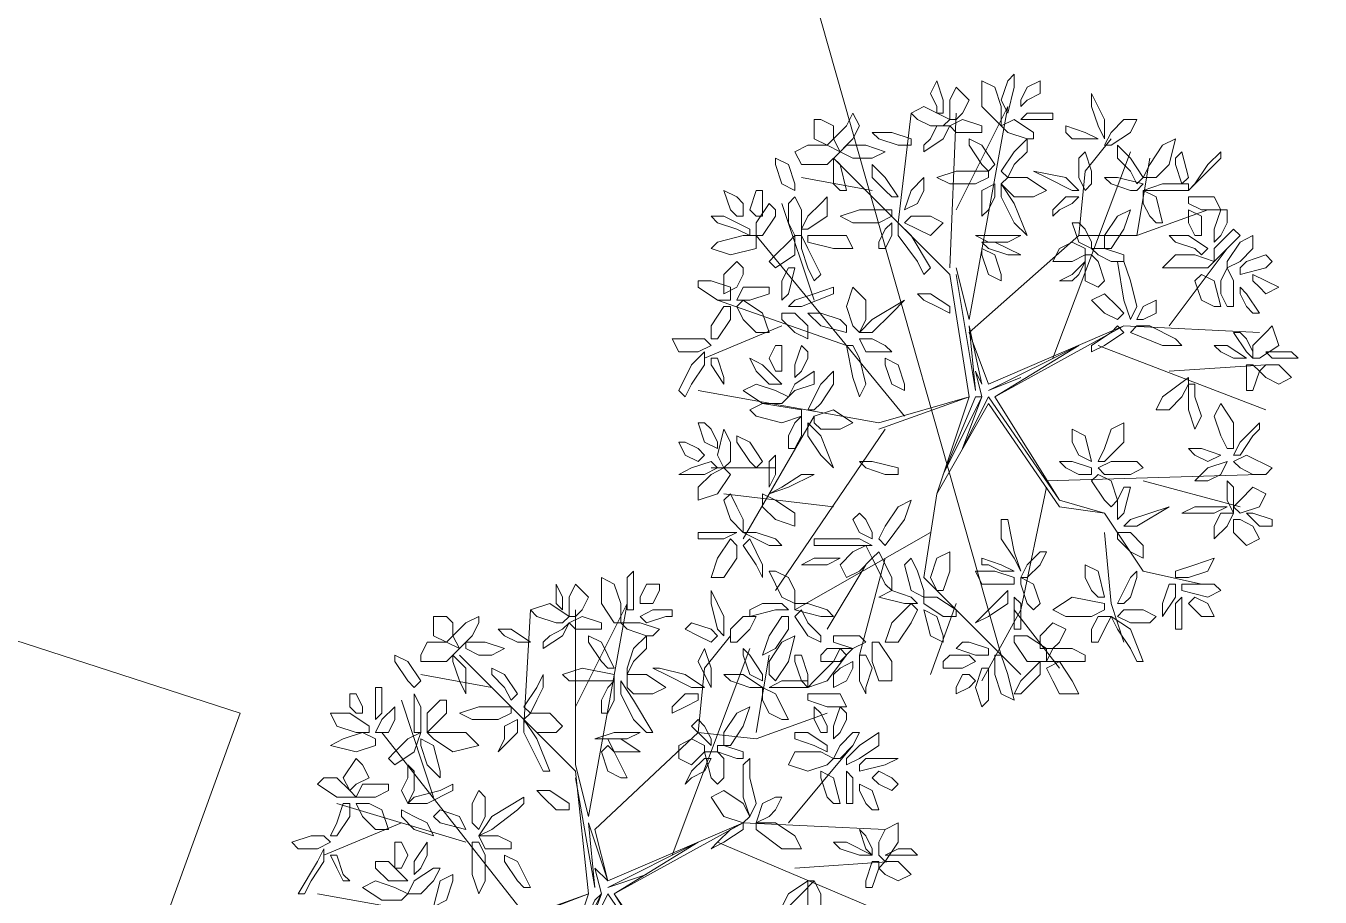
# Model space of a CAD drawing. Header units: millimetres. Extents: x 2529 to 2673, y 1639 to 1859.
# Drawn here: x 2609.16 to 2614.83, y 1716.65 to 1720.47 of the extents above; entities that cross this region are included whole.
import ezdxf

# ---------------------------------------------------------------- set-up
doc = ezdxf.new("R2010")
doc.units = ezdxf.units.MM
doc.layers.add('PDF_0', color=7, linetype='Continuous')
doc.layers.add('PDF_CVL_CUADCON_TIT', color=7, linetype='Continuous')

msp = doc.modelspace()

# ---------------------------------------------------------------- linework, layer by layer
at = {"layer": 'PDF_0', "lineweight": 9}
for points in [[(2613.4304, 1720.1412), (2613.4587, 1720.0847), (2613.4869, 1720.1977), (2613.4869, 1720.2542), (2613.4587, 1720.2259)], [(2613.148, 1720.0847), (2613.1763, 1720.0847), (2613.1763, 1720.1412), (2613.148, 1720.2259), (2613.1198, 1720.1694), (2613.148, 1720.113)], [(2613.2328, 1720.0565), (2613.2045, 1720.0565), (2613.2045, 1720.1412), (2613.2328, 1720.1977), (2613.2892, 1720.1412), (2613.261, 1720.0847)], [(2613.4304, 1720.0282), (2613.4022, 1720.0565), (2613.3457, 1720.113), (2613.3457, 1720.2259), (2613.4022, 1720.1977), (2613.4304, 1720.113)], [(2613.5151, 1720.113), (2613.5151, 1720.1412), (2613.5434, 1720.1977), (2613.5999, 1720.2259), (2613.5999, 1720.1694), (2613.5434, 1720.1412)], [(2613.8258, 1720.113), (2613.8258, 1720.1694), (2613.8823, 1720.0565), (2613.8823, 1719.9718), (2613.854, 1720.0282)], [(2612.7809, 1720.0847), (2612.8092, 1720.0282), (2612.7809, 1719.9718), (2612.7244, 1719.9153), (2612.6962, 1719.9718), (2612.7527, 1720.0282)], [(2613.1198, 1720.0282), (2613.0633, 1720.0565), (2613.0351, 1720.0847), (2613.0916, 1720.113), (2613.2045, 1720.0565), (2613.1763, 1720.0282)], [(2613.5999, 1720.0565), (2613.5434, 1720.0565), (2613.5151, 1720.0565), (2613.5434, 1720.0847), (2613.6563, 1720.0847), (2613.6563, 1720.0565)], [(2612.6962, 1720.0282), (2612.6962, 1719.9718), (2612.668, 1719.9435), (2612.6115, 1719.9718), (2612.6115, 1720.0565), (2612.6397, 1720.0565)], [(2613.1198, 1719.9718), (2613.148, 1720.0282), (2613.2045, 1720.0282), (2613.1763, 1719.9718), (2613.0916, 1719.9153), (2613.0916, 1719.9435)], [(2613.2892, 1720), (2613.2328, 1720), (2613.2045, 1720.0282), (2613.261, 1720.0565), (2613.3457, 1720.0282), (2613.3457, 1720)], [(2613.5434, 1719.9718), (2613.4587, 1720), (2613.4304, 1720.0282), (2613.4869, 1720.0565), (2613.5716, 1720), (2613.5716, 1719.9718)], [(2613.7411, 1719.9718), (2613.8258, 1719.9718), (2613.854, 1719.9718), (2613.7975, 1720), (2613.7128, 1720.0282), (2613.7128, 1720)], [(2613.8823, 1719.9435), (2613.9105, 1719.9435), (2613.9952, 1720), (2614.0235, 1720.0565), (2613.967, 1720.0565), (2613.9105, 1720)], [(2612.9786, 1719.9435), (2612.8939, 1719.9718), (2612.8656, 1720), (2612.9504, 1720), (2613.0351, 1719.9718), (2613.0351, 1719.9435)], [(2613.3457, 1719.8588), (2613.2892, 1719.9435), (2613.2892, 1719.9718), (2613.3457, 1719.9435), (2613.4022, 1719.8588), (2613.3739, 1719.8306)], [(2613.4869, 1719.8588), (2613.5434, 1719.9153), (2613.5434, 1719.9718), (2613.4869, 1719.9153), (2613.4304, 1719.8306), (2613.4587, 1719.8023)], [(2614.0517, 1719.8023), (2614.1082, 1719.8023), (2614.1647, 1719.8588), (2614.1929, 1719.9718), (2614.1364, 1719.9435), (2614.0799, 1719.8588)], [(2612.5832, 1719.9435), (2612.668, 1719.9435), (2612.7244, 1719.9153), (2612.668, 1719.8588), (2612.555, 1719.8588), (2612.5268, 1719.9153)], [(2612.7244, 1719.9153), (2612.7527, 1719.9435), (2612.8374, 1719.9435), (2612.9221, 1719.9153), (2612.8656, 1719.887), (2612.7809, 1719.887)], [(2613.7975, 1719.7458), (2613.8258, 1719.7741), (2613.8258, 1719.8306), (2613.7975, 1719.9153), (2613.7693, 1719.887), (2613.7693, 1719.8023)], [(2613.9952, 1719.8306), (2613.9387, 1719.887), (2613.9387, 1719.9435), (2613.9952, 1719.887), (2614.0517, 1719.8023), (2614.0235, 1719.7741)], [(2614.1929, 1719.8588), (2614.2211, 1719.7741), (2614.2494, 1719.8023), (2614.2211, 1719.9153), (2614.1929, 1719.887)], [(2614.3341, 1719.8588), (2614.2776, 1719.7741), (2614.2494, 1719.7458), (2614.3059, 1719.8023), (2614.3906, 1719.887), (2614.3906, 1719.9153)], [(2612.4703, 1719.7741), (2612.442, 1719.8588), (2612.442, 1719.887), (2612.4985, 1719.8588), (2612.5268, 1719.7741), (2612.5268, 1719.7458)], [(2612.6962, 1719.7741), (2612.6962, 1719.8588), (2612.6962, 1719.887), (2612.7244, 1719.8588), (2612.7527, 1719.7458), (2612.7244, 1719.7458)], [(2612.9221, 1719.7458), (2612.8656, 1719.8023), (2612.8656, 1719.8588), (2612.9221, 1719.8023), (2612.9786, 1719.7176), (2612.9504, 1719.7176)], [(2613.0633, 1719.6894), (2613.0068, 1719.6611), (2613.0351, 1719.7458), (2613.0916, 1719.8023), (2613.0916, 1719.7458)], [(2613.3175, 1719.7741), (2613.2045, 1719.7741), (2613.148, 1719.8023), (2613.2328, 1719.8306), (2613.3739, 1719.8306), (2613.3739, 1719.8023)], [(2613.4304, 1719.7741), (2613.4587, 1719.8023), (2613.5434, 1719.8023), (2613.6281, 1719.7458), (2613.5716, 1719.7176), (2613.4869, 1719.7176)], [(2613.6281, 1719.8023), (2613.5716, 1719.8306), (2613.7128, 1719.8023), (2613.7693, 1719.7458), (2613.7411, 1719.7458)], [(2613.9952, 1719.7458), (2613.9105, 1719.7741), (2613.8823, 1719.8023), (2613.9387, 1719.8023), (2614.0517, 1719.7741), (2614.0235, 1719.7458)], [(2612.3008, 1719.6329), (2612.2726, 1719.6329), (2612.2444, 1719.6611), (2612.2161, 1719.7458), (2612.2726, 1719.7176), (2612.3008, 1719.6894)], [(2612.3856, 1719.7176), (2612.3856, 1719.6329), (2612.3573, 1719.6329), (2612.3291, 1719.6611), (2612.3573, 1719.7458), (2612.3856, 1719.7458)], [(2613.3457, 1719.6329), (2613.3739, 1719.6611), (2613.4022, 1719.7176), (2613.4022, 1719.7741), (2613.3457, 1719.7458), (2613.3457, 1719.6894)], [(2613.4869, 1719.6047), (2613.5434, 1719.5482), (2613.4869, 1719.6894), (2613.4304, 1719.7741), (2613.4304, 1719.7176)], [(2614.1929, 1719.7458), (2614.1082, 1719.7458), (2614.0517, 1719.7458), (2614.1364, 1719.7741), (2614.2494, 1719.7741), (2614.2494, 1719.7458)], [(2614.0799, 1719.6329), (2614.0517, 1719.6894), (2614.0517, 1719.7458), (2614.1082, 1719.7176), (2614.1364, 1719.6047), (2614.1082, 1719.6047)], [(2612.442, 1719.6329), (2612.3856, 1719.5482), (2612.3573, 1719.5482), (2612.3573, 1719.6047), (2612.4138, 1719.6894), (2612.442, 1719.6611)], [(2612.4985, 1719.6047), (2612.4985, 1719.6894), (2612.5268, 1719.7176), (2612.555, 1719.6611), (2612.555, 1719.5482), (2612.5268, 1719.5482)], [(2612.5832, 1719.6329), (2612.6397, 1719.6894), (2612.668, 1719.7176), (2612.668, 1719.6329), (2612.5832, 1719.5764), (2612.555, 1719.5764)], [(2613.6846, 1719.6611), (2613.7411, 1719.6894), (2613.7693, 1719.7176), (2613.7128, 1719.7176), (2613.6563, 1719.6611), (2613.6563, 1719.6329)], [(2614.2494, 1719.7176), (2614.2494, 1719.6894), (2614.3059, 1719.6611), (2614.3906, 1719.6611), (2614.3623, 1719.7176), (2614.3059, 1719.7176)], [(2612.2726, 1719.5764), (2612.1879, 1719.6047), (2612.1596, 1719.6329), (2612.2161, 1719.6329), (2612.3291, 1719.5764), (2612.3291, 1719.5482)], [(2612.8939, 1719.6047), (2612.7809, 1719.6047), (2612.7244, 1719.6329), (2612.8092, 1719.6611), (2612.9504, 1719.6611), (2612.9504, 1719.6329)], [(2613.0068, 1719.6047), (2613.0351, 1719.6329), (2613.1198, 1719.6329), (2613.1763, 1719.6047), (2613.1198, 1719.5482), (2613.0633, 1719.5764)], [(2613.8823, 1719.4917), (2613.9105, 1719.4917), (2613.967, 1719.5764), (2613.9952, 1719.6611), (2613.9387, 1719.6329), (2613.8823, 1719.5482)], [(2614.3059, 1719.5482), (2614.2776, 1719.5482), (2614.2494, 1719.6047), (2614.2494, 1719.6611), (2614.3059, 1719.6329), (2614.3059, 1719.5764)], [(2614.4188, 1719.6047), (2614.3906, 1719.5482), (2614.3623, 1719.5199), (2614.3623, 1719.5764), (2614.3906, 1719.6611), (2614.4188, 1719.6611)], [(2612.8939, 1719.4917), (2612.9221, 1719.4917), (2612.9504, 1719.5482), (2612.9504, 1719.6047), (2612.9221, 1719.5764), (2612.8939, 1719.5199)], [(2613.0633, 1719.4352), (2612.9786, 1719.5482), (2612.9786, 1719.6047), (2613.0351, 1719.5482), (2613.1198, 1719.407), (2613.0916, 1719.3787)], [(2613.7975, 1719.5764), (2613.8258, 1719.5199), (2613.8258, 1719.4917), (2613.7693, 1719.5199), (2613.7411, 1719.6047), (2613.7693, 1719.6047)], [(2614.4471, 1719.5199), (2614.3906, 1719.4635), (2614.3623, 1719.4352), (2614.3623, 1719.4917), (2614.4471, 1719.5764), (2614.4753, 1719.5482)], [(2612.3573, 1719.5482), (2612.3573, 1719.4917), (2612.2444, 1719.4635), (2612.1596, 1719.4917), (2612.1879, 1719.5199), (2612.3008, 1719.5482)], [(2612.442, 1719.4635), (2612.4985, 1719.5199), (2612.5268, 1719.5482), (2612.5268, 1719.4635), (2612.442, 1719.407), (2612.4138, 1719.4352)], [(2612.5832, 1719.407), (2612.555, 1719.4917), (2612.555, 1719.5482), (2612.5832, 1719.4917), (2612.6397, 1719.3787), (2612.6115, 1719.3505)], [(2612.5832, 1719.5482), (2612.5832, 1719.5199), (2612.6962, 1719.4917), (2612.7809, 1719.4917), (2612.7527, 1719.5482), (2612.668, 1719.5482)], [(2613.4587, 1719.5199), (2613.5151, 1719.5482), (2613.3739, 1719.5482), (2613.3175, 1719.5482), (2613.3739, 1719.5199)], [(2613.4587, 1719.4635), (2613.5151, 1719.4635), (2613.4022, 1719.5199), (2613.3457, 1719.5199), (2613.3739, 1719.4917)], [(2613.7975, 1719.4917), (2613.7975, 1719.4635), (2613.7411, 1719.4352), (2613.6563, 1719.4352), (2613.6846, 1719.4917), (2613.7411, 1719.5199)], [(2614.2776, 1719.4917), (2614.1929, 1719.5199), (2614.1647, 1719.5482), (2614.2494, 1719.5482), (2614.3341, 1719.4917), (2614.3059, 1719.4635)], [(2614.4188, 1719.407), (2614.4188, 1719.4352), (2614.4753, 1719.5199), (2614.5318, 1719.5482), (2614.5318, 1719.4917), (2614.4753, 1719.4352)], [(2613.3739, 1719.3787), (2613.3457, 1719.4635), (2613.3457, 1719.4917), (2613.4022, 1719.4635), (2613.4304, 1719.3787), (2613.4304, 1719.3505)], [(2613.854, 1719.4352), (2613.8823, 1719.3505), (2613.854, 1719.3223), (2613.7975, 1719.3505), (2613.7975, 1719.4635), (2613.8258, 1719.4635)], [(2613.9105, 1719.4352), (2613.854, 1719.4635), (2613.8258, 1719.4917), (2613.8823, 1719.4917), (2613.967, 1719.4635), (2613.967, 1719.4352)], [(2614.3623, 1719.4352), (2614.3341, 1719.407), (2614.2494, 1719.407), (2614.1364, 1719.407), (2614.1929, 1719.4635), (2614.2776, 1719.4635)], [(2614.5035, 1719.4352), (2614.5883, 1719.4635), (2614.6165, 1719.4352), (2614.5883, 1719.407), (2614.4753, 1719.3787), (2614.4753, 1719.407)], [(2612.3008, 1719.3787), (2612.2726, 1719.3223), (2612.2161, 1719.294), (2612.2161, 1719.3787), (2612.2726, 1719.4352), (2612.3008, 1719.407)], [(2612.4703, 1719.3505), (2612.4703, 1719.294), (2612.4703, 1719.2658), (2612.4985, 1719.294), (2612.5268, 1719.407), (2612.4985, 1719.407)], [(2613.7975, 1719.4352), (2613.7411, 1719.3787), (2613.6846, 1719.3505), (2613.7411, 1719.3505), (2613.7693, 1719.3787)], [(2613.9952, 1719.3505), (2614.0235, 1719.2375), (2613.9952, 1719.1811), (2613.967, 1719.2658), (2613.9387, 1719.4352), (2613.967, 1719.4352)], [(2614.3906, 1719.294), (2614.3906, 1719.3505), (2614.4188, 1719.407), (2614.4471, 1719.3505), (2614.4471, 1719.2375), (2614.4188, 1719.2375)], [(2612.1596, 1719.3505), (2612.2444, 1719.3223), (2612.2444, 1719.2658), (2612.1879, 1719.2658), (2612.1032, 1719.3223), (2612.1032, 1719.3505)], [(2614.3059, 1719.2658), (2614.2776, 1719.3505), (2614.3059, 1719.3787), (2614.3623, 1719.3505), (2614.3906, 1719.2375), (2614.3623, 1719.2375)], [(2614.5318, 1719.3505), (2614.5318, 1719.3787), (2614.5883, 1719.3505), (2614.6447, 1719.3223), (2614.5883, 1719.294), (2614.56, 1719.3223)], [(2612.4138, 1719.3223), (2612.4138, 1719.294), (2612.3291, 1719.2658), (2612.2726, 1719.2658), (2612.3008, 1719.3223), (2612.3573, 1719.3223)], [(2612.6115, 1719.294), (2612.5268, 1719.2658), (2612.4985, 1719.2375), (2612.555, 1719.2375), (2612.6962, 1719.294), (2612.6962, 1719.3223)], [(2612.8092, 1719.1246), (2612.7809, 1719.1528), (2612.7527, 1719.2375), (2612.7809, 1719.3223), (2612.8374, 1719.2658), (2612.8374, 1719.1811)], [(2613.148, 1719.2375), (2613.0916, 1719.2658), (2613.0633, 1719.294), (2613.1198, 1719.294), (2613.2045, 1719.2375), (2613.2045, 1719.2093)], [(2613.967, 1719.2093), (2613.9387, 1719.1811), (2613.8823, 1719.2093), (2613.8258, 1719.2658), (2613.8823, 1719.294), (2613.9387, 1719.2375)], [(2614.5035, 1719.2375), (2614.4753, 1719.294), (2614.4753, 1719.3223), (2614.5035, 1719.294), (2614.56, 1719.2093), (2614.5318, 1719.2093)], [(2612.1596, 1719.1528), (2612.2161, 1719.2375), (2612.2444, 1719.2375), (2612.2444, 1719.1811), (2612.1879, 1719.0963), (2612.1596, 1719.0963)], [(2612.2726, 1719.2375), (2612.3008, 1719.2658), (2612.3856, 1719.2093), (2612.4138, 1719.1246), (2612.3573, 1719.1246), (2612.3008, 1719.1811)], [(2612.9504, 1719.2093), (2613.0068, 1719.2658), (2612.8656, 1719.1811), (2612.8092, 1719.1246), (2612.8656, 1719.1246)], [(2614.1082, 1719.2658), (2614.0517, 1719.2375), (2614.0235, 1719.1811), (2614.0517, 1719.1811), (2614.1082, 1719.2093)], [(2612.4703, 1719.2093), (2612.4703, 1719.1811), (2612.5268, 1719.1246), (2612.5832, 1719.0963), (2612.5832, 1719.1528), (2612.5268, 1719.2093)], [(2612.7244, 1719.1811), (2612.6397, 1719.2093), (2612.5832, 1719.2093), (2612.6397, 1719.1528), (2612.7527, 1719.1246), (2612.7527, 1719.1528)], [(2613.9105, 1719.1246), (2613.8258, 1719.0681), (2613.8258, 1719.0399), (2613.8823, 1719.0681), (2613.967, 1719.1246), (2613.9387, 1719.1528)], [(2614.0799, 1719.1528), (2614.1929, 1719.0963), (2614.2211, 1719.0681), (2614.1364, 1719.0681), (2613.9952, 1719.1246), (2614.0235, 1719.1528)], [(2614.5035, 1719.0963), (2614.5318, 1719.0399), (2614.5318, 1719.0116), (2614.5035, 1719.0399), (2614.4471, 1719.1246), (2614.4753, 1719.1246)], [(2614.5318, 1719.0681), (2614.5883, 1719.1246), (2614.6165, 1719.1528), (2614.6447, 1719.0681), (2614.56, 1719.0116), (2614.5318, 1719.0116)], [(2612.1596, 1719.0681), (2612.1314, 1719.0963), (2612.0467, 1719.0963), (2611.9902, 1719.0963), (2612.0184, 1719.0399), (2612.1032, 1719.0399)], [(2612.4703, 1718.9551), (2612.442, 1718.9551), (2612.4138, 1719.0116), (2612.442, 1719.0681), (2612.4703, 1719.0681), (2612.4703, 1719.0116)], [(2612.5832, 1719.0116), (2612.555, 1718.9551), (2612.5268, 1718.9269), (2612.5268, 1718.9834), (2612.555, 1719.0681), (2612.5832, 1719.0399)], [(2612.8092, 1719.0116), (2612.8374, 1718.8987), (2612.8092, 1718.8422), (2612.7809, 1718.9269), (2612.7527, 1719.0681), (2612.7809, 1719.0681)], [(2612.9504, 1719.0399), (2612.9221, 1719.0681), (2612.8656, 1719.0963), (2612.8092, 1719.0963), (2612.8374, 1719.0399), (2612.8939, 1719.0399)], [(2614.4471, 1719.0116), (2614.5035, 1719.0116), (2614.4188, 1719.0681), (2614.3623, 1719.0681), (2614.3906, 1719.0399)], [(2612.0749, 1718.8987), (2612.1314, 1718.9834), (2612.1314, 1719.0399), (2612.0749, 1718.9834), (2612.0184, 1718.8704), (2612.0467, 1718.8422)], [(2612.2161, 1718.9269), (2612.2161, 1718.8987), (2612.1596, 1718.9834), (2612.1596, 1719.0116), (2612.1879, 1719.0116)], [(2612.4138, 1718.8987), (2612.4703, 1718.8987), (2612.3856, 1718.9834), (2612.3291, 1719.0116), (2612.3573, 1718.9551)], [(2612.9504, 1718.8987), (2612.9221, 1718.9834), (2612.9221, 1719.0116), (2612.9786, 1718.9834), (2613.0068, 1718.8987), (2613.0068, 1718.8704)], [(2614.5883, 1719.0399), (2614.6165, 1719.0116), (2614.673, 1719.0116), (2614.7295, 1719.0116), (2614.7012, 1719.0399), (2614.6447, 1719.0399)], [(2612.6115, 1718.8987), (2612.6115, 1718.9551), (2612.5268, 1718.8987), (2612.4985, 1718.8422), (2612.5268, 1718.8704)], [(2612.6397, 1718.8139), (2612.6962, 1718.8987), (2612.6962, 1718.9551), (2612.6397, 1718.8987), (2612.5832, 1718.7857), (2612.6115, 1718.7857)], [(2614.5035, 1718.8987), (2614.5035, 1718.9834), (2614.5318, 1718.9834), (2614.56, 1718.9551), (2614.5318, 1718.8704), (2614.5035, 1718.8704)], [(2614.56, 1718.9551), (2614.5883, 1718.9834), (2614.6447, 1718.9834), (2614.7012, 1718.9269), (2614.6447, 1718.8987), (2614.5883, 1718.9269)], [(2612.4985, 1718.8422), (2612.4703, 1718.8139), (2612.3856, 1718.8139), (2612.3008, 1718.8704), (2612.3573, 1718.8987), (2612.442, 1718.8704)], [(2614.2211, 1718.8422), (2614.1647, 1718.7857), (2614.1082, 1718.7857), (2614.1364, 1718.8422), (2614.2494, 1718.9269), (2614.2494, 1718.8987)], [(2614.2776, 1718.8422), (2614.3059, 1718.7575), (2614.2776, 1718.701), (2614.2494, 1718.7857), (2614.2494, 1718.8987), (2614.2776, 1718.8987)], [(2612.4703, 1718.7292), (2612.3573, 1718.7575), (2612.3291, 1718.7857), (2612.3856, 1718.8139), (2612.555, 1718.7857), (2612.555, 1718.7575)], [(2612.6115, 1718.7292), (2612.6115, 1718.7575), (2612.6962, 1718.7857), (2612.7809, 1718.7292), (2612.7244, 1718.701), (2612.6397, 1718.701)], [(2614.4188, 1718.6163), (2614.4471, 1718.6163), (2614.4471, 1718.7292), (2614.3906, 1718.8139), (2614.3623, 1718.7575), (2614.3906, 1718.6727)], [(2612.1596, 1718.701), (2612.1879, 1718.6445), (2612.1879, 1718.6163), (2612.1314, 1718.6445), (2612.1032, 1718.7292), (2612.1314, 1718.7292)], [(2612.4985, 1718.6163), (2612.5268, 1718.6163), (2612.555, 1718.6727), (2612.555, 1718.7575), (2612.5268, 1718.7292), (2612.4985, 1718.6727)], [(2612.6397, 1718.588), (2612.6962, 1718.5315), (2612.6397, 1718.6727), (2612.5832, 1718.7292), (2612.5832, 1718.6727)], [(2613.854, 1718.5598), (2613.8823, 1718.5598), (2613.967, 1718.6445), (2613.967, 1718.7292), (2613.9105, 1718.701), (2613.8823, 1718.6163)], [(2614.5318, 1718.6727), (2614.4753, 1718.588), (2614.4471, 1718.588), (2614.4753, 1718.6445), (2614.56, 1718.7292), (2614.56, 1718.701)], [(2612.2444, 1718.6445), (2612.2161, 1718.701), (2612.1879, 1718.588), (2612.2161, 1718.5315), (2612.2444, 1718.5598)], [(2612.3291, 1718.5598), (2612.2726, 1718.6445), (2612.2726, 1718.6727), (2612.3291, 1718.6445), (2612.3856, 1718.5598), (2612.3573, 1718.5315)], [(2613.7693, 1718.588), (2613.8258, 1718.5598), (2613.7975, 1718.6727), (2613.7411, 1718.701), (2613.7411, 1718.6445)], [(2612.1314, 1718.588), (2612.1032, 1718.5598), (2612.0467, 1718.588), (2612.0184, 1718.6445), (2612.0467, 1718.6445), (2612.1032, 1718.6163)], [(2614.3341, 1718.5598), (2614.3906, 1718.588), (2614.3059, 1718.6163), (2614.2494, 1718.6163), (2614.2776, 1718.588)], [(2612.1314, 1718.5033), (2612.0467, 1718.5033), (2612.0184, 1718.5033), (2612.0749, 1718.5315), (2612.1596, 1718.5598), (2612.1879, 1718.5315)], [(2612.4138, 1718.5598), (2612.442, 1718.588), (2612.442, 1718.5033), (2612.4138, 1718.4468), (2612.4138, 1718.4751)], [(2612.9221, 1718.5033), (2612.8374, 1718.5315), (2612.8092, 1718.5598), (2612.8656, 1718.5598), (2612.9786, 1718.5315), (2612.9786, 1718.5033)], [(2613.7693, 1718.5033), (2613.7128, 1718.5315), (2613.6846, 1718.5598), (2613.7411, 1718.5598), (2613.8258, 1718.5315), (2613.8258, 1718.5033)], [(2613.9952, 1718.5033), (2613.8823, 1718.5033), (2613.854, 1718.5315), (2613.9105, 1718.5598), (2614.0235, 1718.5598), (2614.0517, 1718.5315)], [(2614.3906, 1718.5033), (2614.4188, 1718.5598), (2614.3341, 1718.5315), (2614.2776, 1718.4751), (2614.3341, 1718.4751)], [(2614.5318, 1718.5033), (2614.4753, 1718.5315), (2614.4471, 1718.5598), (2614.5035, 1718.588), (2614.6165, 1718.5315), (2614.5883, 1718.5033)], [(2612.2161, 1718.5315), (2612.2444, 1718.5033), (2612.1879, 1718.4186), (2612.1032, 1718.3903), (2612.1032, 1718.4468), (2612.1596, 1718.5033)], [(2612.555, 1718.5033), (2612.6115, 1718.5033), (2612.4985, 1718.4468), (2612.4138, 1718.4186), (2612.4703, 1718.4468)], [(2613.8823, 1718.3903), (2613.8258, 1718.4751), (2613.854, 1718.5033), (2613.9105, 1718.4751), (2613.9387, 1718.3903), (2613.9105, 1718.3621)], [(2613.9387, 1718.3903), (2613.9387, 1718.3339), (2613.9387, 1718.3056), (2613.967, 1718.3339), (2613.9952, 1718.4468), (2613.967, 1718.4468)], [(2614.4471, 1718.4468), (2614.4188, 1718.4751), (2614.4188, 1718.3903), (2614.4471, 1718.3339), (2614.4471, 1718.3903)], [(2614.4753, 1718.3903), (2614.5318, 1718.4468), (2614.5883, 1718.4186), (2614.56, 1718.3621), (2614.4753, 1718.3339), (2614.4471, 1718.3621)], [(2612.2726, 1718.3621), (2612.3008, 1718.3056), (2612.3008, 1718.2491), (2612.2444, 1718.3056), (2612.2161, 1718.3903), (2612.2444, 1718.4186)], [(2612.3856, 1718.4186), (2612.3856, 1718.3621), (2612.442, 1718.3056), (2612.5268, 1718.2774), (2612.5268, 1718.3339), (2612.442, 1718.3903)], [(2612.9221, 1718.2774), (2612.9786, 1718.3621), (2613.0351, 1718.3903), (2613.0068, 1718.3056), (2612.9221, 1718.1927), (2612.8939, 1718.2209)], [(2612.8092, 1718.3339), (2612.7809, 1718.3056), (2612.8092, 1718.2491), (2612.8656, 1718.2209), (2612.8656, 1718.2491), (2612.8374, 1718.3056)], [(2614.0799, 1718.3339), (2614.1647, 1718.3621), (2614.0235, 1718.2774), (2613.967, 1718.2774), (2613.9952, 1718.3056)], [(2614.3623, 1718.3339), (2614.4188, 1718.3621), (2614.2776, 1718.3621), (2614.2211, 1718.3339), (2614.2776, 1718.3339)], [(2614.3623, 1718.2774), (2614.3623, 1718.2209), (2614.4188, 1718.2774), (2614.4471, 1718.3339), (2614.3906, 1718.3339)], [(2614.5035, 1718.3339), (2614.56, 1718.2774), (2614.6165, 1718.2774), (2614.6165, 1718.3056), (2614.5318, 1718.3339)], [(2613.4304, 1718.2209), (2613.4869, 1718.1362), (2613.5151, 1718.0797), (2613.4869, 1718.1644), (2613.4587, 1718.3056), (2613.4304, 1718.3056)], [(2614.4471, 1718.3056), (2614.4753, 1718.3056), (2614.5318, 1718.2774), (2614.56, 1718.2209), (2614.5035, 1718.1927), (2614.4471, 1718.2491)], [(2612.1596, 1718.2491), (2612.2444, 1718.2491), (2612.2726, 1718.2491), (2612.2161, 1718.2209), (2612.1032, 1718.2209), (2612.1032, 1718.2491)], [(2612.2726, 1718.1927), (2612.2444, 1718.2209), (2612.1879, 1718.1362), (2612.1596, 1718.0515), (2612.2161, 1718.0515), (2612.2726, 1718.1362)], [(2612.3573, 1718.2491), (2612.3008, 1718.2491), (2612.4138, 1718.1927), (2612.4703, 1718.1927), (2612.442, 1718.2209)], [(2612.3573, 1718.1644), (2612.3856, 1718.1079), (2612.3856, 1718.0515), (2612.3573, 1718.1079), (2612.3008, 1718.1927), (2612.3291, 1718.2209)], [(2612.6962, 1718.2209), (2612.8092, 1718.2209), (2612.8656, 1718.1927), (2612.7809, 1718.1927), (2612.6115, 1718.1927), (2612.6115, 1718.2209)], [(2613.9387, 1718.2491), (2613.9387, 1718.2209), (2613.9952, 1718.1644), (2614.0517, 1718.1362), (2614.0517, 1718.1927), (2613.9952, 1718.2491)], [(2612.8374, 1718.1927), (2612.8656, 1718.1362), (2612.8092, 1718.0797), (2612.7527, 1718.0515), (2612.7244, 1718.1079), (2612.7809, 1718.1644)], [(2612.8939, 1718.0797), (2612.9221, 1718.0232), (2612.9504, 1717.995), (2612.9504, 1718.0515), (2612.8939, 1718.1644), (2612.8656, 1718.1362)], [(2613.1198, 1718.0515), (2613.148, 1718.1362), (2613.2045, 1718.1644), (2613.2045, 1718.0797), (2613.1763, 1717.995), (2613.148, 1717.995)], [(2613.5151, 1718.0515), (2613.5434, 1718.0515), (2613.5999, 1718.1079), (2613.6281, 1718.1644), (2613.5999, 1718.1644), (2613.5434, 1718.1079)], [(2612.668, 1718.1079), (2612.7244, 1718.1362), (2612.6115, 1718.1362), (2612.555, 1718.1079), (2612.5832, 1718.1079)], [(2613.0633, 1718.0797), (2613.0916, 1717.995), (2613.0916, 1717.9668), (2613.0351, 1717.995), (2613.0068, 1718.1079), (2613.0351, 1718.1362)], [(2613.3739, 1718.1079), (2613.4304, 1718.0797), (2613.4869, 1718.0797), (2613.4304, 1718.1079), (2613.3457, 1718.1362), (2613.3457, 1718.1079)], [(2613.8258, 1717.995), (2613.7975, 1718.0515), (2613.7975, 1718.1079), (2613.854, 1718.0797), (2613.8823, 1717.9668), (2613.854, 1717.9668)], [(2614.1929, 1718.0515), (2614.1929, 1718.0797), (2614.2776, 1718.1079), (2614.3623, 1718.1362), (2614.3341, 1718.0797), (2614.2494, 1718.0515)], [(2611.7643, 1717.8538), (2611.736, 1717.8538), (2611.6796, 1717.9385), (2611.6796, 1718.0515), (2611.736, 1718.0232), (2611.7643, 1717.9385)], [(2611.7925, 1717.9668), (2611.7925, 1718.0515), (2611.8208, 1718.0797), (2611.8208, 1718.0232), (2611.8208, 1717.9103), (2611.7925, 1717.9103)], [(2612.4985, 1718.0515), (2612.5268, 1717.995), (2612.5268, 1717.9385), (2612.4703, 1717.9668), (2612.4138, 1718.0797), (2612.442, 1718.0797)], [(2613.4869, 1718.0232), (2613.4869, 1718.0515), (2613.4022, 1718.0797), (2613.3175, 1718.0797), (2613.3457, 1718.0232), (2613.4304, 1718.0232)], [(2613.5434, 1717.9385), (2613.5151, 1718.0232), (2613.5151, 1718.0515), (2613.5716, 1718.0232), (2613.5999, 1717.9385), (2613.5716, 1717.9103)], [(2613.9952, 1717.9668), (2614.0235, 1718.0515), (2614.0235, 1718.0797), (2613.9952, 1718.0515), (2613.9387, 1717.9385), (2613.967, 1717.9385)], [(2611.5101, 1717.9103), (2611.5101, 1717.9668), (2611.4819, 1718.0232), (2611.4819, 1717.995), (2611.4819, 1717.9385)], [(2611.5666, 1717.882), (2611.5384, 1717.882), (2611.5384, 1717.9668), (2611.5666, 1718.0232), (2611.6231, 1717.9668), (2611.5949, 1717.9103)], [(2611.849, 1717.9385), (2611.849, 1717.9668), (2611.8772, 1718.0232), (2611.9337, 1718.0232), (2611.9337, 1717.995), (2611.9055, 1717.9385)], [(2612.1596, 1717.9385), (2612.1596, 1717.995), (2612.2161, 1717.882), (2612.2161, 1717.7973), (2612.1879, 1717.8256)], [(2612.9504, 1717.995), (2612.8939, 1717.9668), (2613.0068, 1717.9385), (2613.0633, 1717.9385), (2613.0351, 1717.9668)], [(2613.3739, 1717.882), (2613.3175, 1717.8538), (2613.4022, 1717.9385), (2613.4587, 1717.995), (2613.4587, 1717.9385)], [(2614.1364, 1717.9385), (2614.1647, 1718.0232), (2614.1929, 1718.0232), (2614.1929, 1717.9668), (2614.1364, 1717.882), (2614.1364, 1717.9103)], [(2614.2776, 1718.0232), (2614.3623, 1718.0232), (2614.3906, 1717.995), (2614.3341, 1717.9668), (2614.2211, 1717.995), (2614.2211, 1718.0232)], [(2611.4819, 1717.8538), (2611.3972, 1717.882), (2611.3689, 1717.9103), (2611.4537, 1717.9385), (2611.5384, 1717.882), (2611.5101, 1717.8538)], [(2612.3856, 1717.9385), (2612.4703, 1717.9385), (2612.4985, 1717.9103), (2612.442, 1717.9103), (2612.3291, 1717.882), (2612.3291, 1717.9103)], [(2612.5832, 1717.9385), (2612.668, 1717.9103), (2612.6962, 1717.882), (2612.6397, 1717.882), (2612.5268, 1717.9103), (2612.5268, 1717.9385)], [(2613.0633, 1717.9103), (2613.0351, 1717.9385), (2612.9504, 1717.8538), (2612.9221, 1717.7691), (2612.9786, 1717.7691), (2613.0351, 1717.8538)], [(2613.148, 1717.9668), (2613.2328, 1717.9103), (2613.2328, 1717.882), (2613.1763, 1717.882), (2613.0916, 1717.9385), (2613.0916, 1717.9668)], [(2613.5151, 1717.882), (2613.5151, 1717.9385), (2613.4869, 1717.9668), (2613.4869, 1717.9103), (2613.4869, 1717.8256), (2613.5151, 1717.8256)], [(2613.8258, 1717.882), (2613.7128, 1717.882), (2613.6563, 1717.9103), (2613.7411, 1717.9668), (2613.8823, 1717.9385), (2613.8823, 1717.9103)], [(2614.1929, 1717.8538), (2614.1929, 1717.9385), (2614.2211, 1717.9668), (2614.2211, 1717.9103), (2614.2211, 1717.8256), (2614.1929, 1717.8256)], [(2614.2494, 1717.9385), (2614.2776, 1717.9668), (2614.3341, 1717.9385), (2614.3623, 1717.882), (2614.3059, 1717.882), (2614.2776, 1717.9103)], [(2611.0301, 1717.8538), (2611.0301, 1717.7973), (2611.0018, 1717.7691), (2610.9453, 1717.7973), (2610.9453, 1717.882), (2611.0018, 1717.882)], [(2611.143, 1717.882), (2611.143, 1717.8538), (2611.1148, 1717.7973), (2611.0583, 1717.7408), (2611.0301, 1717.7973), (2611.0865, 1717.8538)], [(2611.6231, 1717.8256), (2611.5666, 1717.8256), (2611.5384, 1717.8538), (2611.5949, 1717.882), (2611.6796, 1717.8538), (2611.6796, 1717.8256)], [(2611.962, 1717.882), (2611.8772, 1717.8538), (2611.849, 1717.882), (2611.9055, 1717.9103), (2611.9902, 1717.9103), (2611.9902, 1717.882)], [(2612.2444, 1717.7691), (2612.2726, 1717.7691), (2612.3291, 1717.8256), (2612.3573, 1717.882), (2612.3008, 1717.882), (2612.2444, 1717.8256)], [(2612.4985, 1717.882), (2612.4703, 1717.882), (2612.4138, 1717.7973), (2612.3856, 1717.7126), (2612.442, 1717.7408), (2612.4985, 1717.8256)], [(2612.5832, 1717.8538), (2612.6397, 1717.7973), (2612.6397, 1717.7691), (2612.5832, 1717.7973), (2612.5268, 1717.882), (2612.555, 1717.9103)], [(2613.148, 1717.882), (2613.0916, 1717.9103), (2613.1198, 1717.7973), (2613.1763, 1717.7691), (2613.1763, 1717.7973)], [(2613.8258, 1717.7691), (2613.854, 1717.7691), (2613.8823, 1717.8256), (2613.9105, 1717.882), (2613.854, 1717.882), (2613.8258, 1717.8256)], [(2613.9952, 1717.7408), (2613.9387, 1717.8256), (2613.9105, 1717.882), (2613.9952, 1717.8256), (2614.0517, 1717.6844), (2614.0235, 1717.6844)], [(2613.9387, 1717.882), (2613.967, 1717.9103), (2614.0517, 1717.9103), (2614.1082, 1717.882), (2614.0799, 1717.8538), (2613.9952, 1717.8538)], [(2611.3125, 1717.7691), (2611.3689, 1717.7691), (2611.2842, 1717.8256), (2611.2277, 1717.8256), (2611.256, 1717.7973)], [(2611.4537, 1717.7973), (2611.5101, 1717.8256), (2611.5384, 1717.8538), (2611.5101, 1717.7973), (2611.4254, 1717.7408), (2611.4254, 1717.7691)], [(2611.8772, 1717.7973), (2611.7925, 1717.8256), (2611.7643, 1717.8538), (2611.849, 1717.8538), (2611.9337, 1717.8256), (2611.9055, 1717.7973)], [(2612.1032, 1717.7973), (2612.1596, 1717.7691), (2612.1879, 1717.7973), (2612.1596, 1717.8256), (2612.0749, 1717.8538), (2612.0467, 1717.8256)], [(2613.6846, 1717.7691), (2613.6563, 1717.7408), (2613.5999, 1717.7408), (2613.5999, 1717.7973), (2613.6563, 1717.8538), (2613.7128, 1717.8256)], [(2610.9171, 1717.7691), (2611.0018, 1717.7691), (2611.0583, 1717.7408), (2611.0018, 1717.6844), (2610.8889, 1717.6844), (2610.8889, 1717.7126)], [(2611.0865, 1717.7408), (2611.0865, 1717.7691), (2611.1713, 1717.7691), (2611.256, 1717.7408), (2611.1995, 1717.7126), (2611.143, 1717.7126)], [(2611.6796, 1717.6844), (2611.6231, 1717.7691), (2611.6231, 1717.7973), (2611.6796, 1717.7691), (2611.736, 1717.6561), (2611.7078, 1717.6561)], [(2611.8208, 1717.6844), (2611.8772, 1717.7408), (2611.8772, 1717.7973), (2611.8208, 1717.7408), (2611.7925, 1717.6561), (2611.7925, 1717.6279)], [(2612.4138, 1717.6279), (2612.442, 1717.5996), (2612.4985, 1717.6844), (2612.5268, 1717.7973), (2612.4703, 1717.7691), (2612.4138, 1717.6844)], [(2612.7527, 1717.7973), (2612.8092, 1717.7973), (2612.8374, 1717.7691), (2612.7809, 1717.7408), (2612.6962, 1717.7691), (2612.6962, 1717.7973)], [(2612.8656, 1717.7691), (2612.8939, 1717.7691), (2612.9504, 1717.6844), (2612.9504, 1717.5996), (2612.8939, 1717.5996), (2612.8656, 1717.6844)], [(2613.2892, 1717.7691), (2613.3739, 1717.7408), (2613.3739, 1717.7126), (2613.3175, 1717.7126), (2613.2328, 1717.7408), (2613.261, 1717.7691)], [(2613.5434, 1717.7973), (2613.6281, 1717.7408), (2613.6281, 1717.6844), (2613.5434, 1717.6844), (2613.4869, 1717.7691), (2613.4869, 1717.7973)], [(2610.8324, 1717.5996), (2610.7759, 1717.6844), (2610.7759, 1717.7126), (2610.8324, 1717.6844), (2610.8889, 1717.5996), (2610.8606, 1717.5714)], [(2611.0583, 1717.5996), (2611.0301, 1717.6844), (2611.0301, 1717.7126), (2611.0865, 1717.6561), (2611.0865, 1717.5714), (2611.0865, 1717.5432)], [(2612.1596, 1717.5714), (2612.1596, 1717.5996), (2612.1596, 1717.6561), (2612.1314, 1717.7408), (2612.1032, 1717.6844), (2612.1314, 1717.6279)], [(2612.3291, 1717.6279), (2612.3008, 1717.7126), (2612.3008, 1717.7408), (2612.3291, 1717.7126), (2612.3856, 1717.6279), (2612.3856, 1717.5996)], [(2612.5268, 1717.6844), (2612.555, 1717.5996), (2612.5832, 1717.5714), (2612.5832, 1717.6279), (2612.555, 1717.7126), (2612.5268, 1717.7126)], [(2612.6962, 1717.6844), (2612.6115, 1717.5996), (2612.5832, 1717.5714), (2612.668, 1717.5996), (2612.7527, 1717.7126), (2612.7244, 1717.7408)], [(2612.668, 1717.7408), (2612.7527, 1717.7408), (2612.7809, 1717.7408), (2612.7244, 1717.6844), (2612.6397, 1717.6844), (2612.6397, 1717.7126)], [(2612.8656, 1717.6561), (2612.8374, 1717.5714), (2612.8374, 1717.5432), (2612.8092, 1717.5996), (2612.8092, 1717.7126), (2612.8374, 1717.7126)], [(2613.2045, 1717.7126), (2613.2892, 1717.7126), (2613.3175, 1717.6844), (2613.261, 1717.6561), (2613.1763, 1717.6561), (2613.1763, 1717.6844)], [(2613.4022, 1717.7126), (2613.4304, 1717.7126), (2613.4587, 1717.6279), (2613.4869, 1717.5149), (2613.4304, 1717.5432), (2613.4022, 1717.6279)], [(2613.7975, 1717.7126), (2613.7975, 1717.6844), (2613.7128, 1717.6844), (2613.6281, 1717.6844), (2613.6563, 1717.7408), (2613.7411, 1717.7408)], [(2611.256, 1717.5714), (2611.1995, 1717.6279), (2611.1995, 1717.6561), (2611.256, 1717.6279), (2611.3125, 1717.5432), (2611.2842, 1717.5149)], [(2611.6513, 1717.5996), (2611.5384, 1717.5996), (2611.5101, 1717.6279), (2611.5949, 1717.6561), (2611.736, 1717.6279), (2611.736, 1717.5996)], [(2611.962, 1717.6279), (2612.0749, 1717.5714), (2612.1314, 1717.5714), (2612.0467, 1717.6279), (2611.9337, 1717.6561), (2611.9055, 1717.6561)], [(2612.7809, 1717.6844), (2612.7809, 1717.6561), (2612.7527, 1717.5996), (2612.6962, 1717.5714), (2612.6962, 1717.6279), (2612.7244, 1717.6561)], [(2613.3739, 1717.5996), (2613.3739, 1717.5149), (2613.3457, 1717.4867), (2613.3175, 1717.5714), (2613.3457, 1717.6561), (2613.3739, 1717.6561)], [(2613.5151, 1717.5996), (2613.5716, 1717.6561), (2613.5999, 1717.6844), (2613.5999, 1717.6279), (2613.5151, 1717.5432), (2613.4869, 1717.5432)], [(2613.6281, 1717.6561), (2613.6846, 1717.6844), (2613.7411, 1717.5996), (2613.7693, 1717.5432), (2613.6846, 1717.5432), (2613.6563, 1717.5996)], [(2611.3972, 1717.5149), (2611.4254, 1717.5714), (2611.4254, 1717.6279), (2611.3972, 1717.5714), (2611.3407, 1717.4867), (2611.3689, 1717.4584)], [(2611.6796, 1717.4584), (2611.7078, 1717.4584), (2611.736, 1717.5149), (2611.736, 1717.5996), (2611.7078, 1717.5714), (2611.6796, 1717.5149)], [(2611.8208, 1717.4302), (2611.7643, 1717.5432), (2611.7643, 1717.5996), (2611.8208, 1717.5149), (2611.9055, 1717.3737), (2611.8772, 1717.3737)], [(2611.7925, 1717.5714), (2611.7925, 1717.6279), (2611.8772, 1717.6279), (2611.962, 1717.5714), (2611.9055, 1717.5432), (2611.8208, 1717.5432)], [(2612.3291, 1717.5714), (2612.3856, 1717.5714), (2612.3008, 1717.6279), (2612.2161, 1717.6279), (2612.2444, 1717.5996)], [(2612.5268, 1717.5714), (2612.442, 1717.5714), (2612.4138, 1717.5714), (2612.4703, 1717.5996), (2612.5832, 1717.5996), (2612.5832, 1717.5714)], [(2613.2892, 1717.6279), (2613.3175, 1717.5996), (2613.2892, 1717.5714), (2613.2328, 1717.5432), (2613.2328, 1717.5714), (2613.261, 1717.6279)], [(2610.6347, 1717.4584), (2610.6065, 1717.4584), (2610.5782, 1717.4867), (2610.5782, 1717.5432), (2610.6065, 1717.5432), (2610.6347, 1717.4867)], [(2610.7194, 1717.5432), (2610.7194, 1717.4584), (2610.6912, 1717.4302), (2610.6912, 1717.4867), (2610.6912, 1717.5714), (2610.7194, 1717.5714)], [(2610.8606, 1717.4302), (2610.8606, 1717.5149), (2610.8606, 1717.5432), (2610.8889, 1717.4867), (2610.8889, 1717.3737), (2610.8606, 1717.3737)], [(2612.0467, 1717.4867), (2612.1032, 1717.5149), (2612.1032, 1717.5432), (2612.0467, 1717.5432), (2611.9902, 1717.4867), (2611.9902, 1717.4584)], [(2612.4138, 1717.4584), (2612.3856, 1717.5149), (2612.3856, 1717.5714), (2612.442, 1717.5432), (2612.4985, 1717.4302), (2612.4703, 1717.4302)], [(2612.5832, 1717.5432), (2612.5832, 1717.5149), (2612.668, 1717.4867), (2612.7527, 1717.4867), (2612.7244, 1717.5432), (2612.6397, 1717.5432)], [(2610.7759, 1717.4302), (2610.7759, 1717.4867), (2610.7194, 1717.4302), (2610.6912, 1717.3737), (2610.7477, 1717.3737)], [(2610.9171, 1717.4584), (2610.9736, 1717.5149), (2611.0018, 1717.5149), (2611.0018, 1717.4584), (2610.9171, 1717.3737), (2610.9171, 1717.402)], [(2611.2277, 1717.4302), (2611.1148, 1717.4302), (2611.0583, 1717.4584), (2611.143, 1717.4867), (2611.2842, 1717.4867), (2611.2842, 1717.4584)], [(2612.2161, 1717.3172), (2612.2444, 1717.3172), (2612.3008, 1717.402), (2612.3291, 1717.4867), (2612.2726, 1717.4584), (2612.2161, 1717.3737)], [(2612.668, 1717.3737), (2612.6397, 1717.3737), (2612.6115, 1717.4302), (2612.6115, 1717.4867), (2612.6397, 1717.4584), (2612.668, 1717.402)], [(2612.7527, 1717.4302), (2612.7244, 1717.3737), (2612.6962, 1717.3455), (2612.6962, 1717.402), (2612.7244, 1717.4867), (2612.7527, 1717.4584)], [(2610.6065, 1717.3737), (2610.5217, 1717.402), (2610.4935, 1717.4584), (2610.5782, 1717.4584), (2610.6629, 1717.402), (2610.6629, 1717.3737)], [(2611.2277, 1717.289), (2611.256, 1717.3172), (2611.3125, 1717.3737), (2611.3125, 1717.4302), (2611.256, 1717.402), (2611.256, 1717.3455)], [(2611.3407, 1717.4302), (2611.3689, 1717.4584), (2611.4537, 1717.4584), (2611.5101, 1717.402), (2611.4819, 1717.3737), (2611.3972, 1717.3737)], [(2611.3972, 1717.2608), (2611.3407, 1717.3737), (2611.3407, 1717.4302), (2611.3972, 1717.3455), (2611.4537, 1717.2043), (2611.4254, 1717.2043)], [(2612.1314, 1717.402), (2612.1596, 1717.3455), (2612.1596, 1717.3172), (2612.1314, 1717.3455), (2612.0749, 1717.402), (2612.1032, 1717.4302)], [(2610.6912, 1717.3455), (2610.6912, 1717.3172), (2610.6065, 1717.289), (2610.4935, 1717.3172), (2610.55, 1717.3455), (2610.6347, 1717.3737)], [(2610.7759, 1717.289), (2610.8324, 1717.3455), (2610.8889, 1717.3737), (2610.8606, 1717.289), (2610.7759, 1717.2325), (2610.7477, 1717.2608)], [(2610.9171, 1717.3737), (2610.9453, 1717.3455), (2611.0301, 1717.289), (2611.143, 1717.3172), (2611.0865, 1717.3737), (2611.0018, 1717.3737)], [(2611.7925, 1717.3455), (2611.849, 1717.3737), (2611.736, 1717.3737), (2611.6513, 1717.3455), (2611.7078, 1717.3455)], [(2612.6115, 1717.3172), (2612.5268, 1717.3455), (2612.5268, 1717.3737), (2612.5832, 1717.3737), (2612.668, 1717.3172), (2612.668, 1717.289)], [(2612.7809, 1717.3172), (2612.7244, 1717.2608), (2612.6962, 1717.2608), (2612.7244, 1717.3172), (2612.7809, 1717.3737), (2612.8092, 1717.3737)], [(2612.7527, 1717.2325), (2612.7527, 1717.2608), (2612.8092, 1717.3172), (2612.8939, 1717.3737), (2612.8939, 1717.3172), (2612.8092, 1717.2608)], [(2610.9171, 1717.2325), (2610.8889, 1717.3172), (2610.8889, 1717.3455), (2610.9453, 1717.3172), (2610.9736, 1717.2043), (2610.9736, 1717.176)], [(2611.7078, 1717.2043), (2611.6796, 1717.289), (2611.7078, 1717.3172), (2611.736, 1717.289), (2611.7925, 1717.176), (2611.7643, 1717.176)], [(2611.7925, 1717.289), (2611.849, 1717.289), (2611.7643, 1717.3455), (2611.7078, 1717.3455), (2611.736, 1717.289)], [(2612.1314, 1717.3172), (2612.1314, 1717.289), (2612.0749, 1717.2325), (2612.0184, 1717.2608), (2612.0184, 1717.3172), (2612.0749, 1717.3455)], [(2612.2726, 1717.2608), (2612.1879, 1717.289), (2612.1879, 1717.3172), (2612.2161, 1717.3172), (2612.3008, 1717.289), (2612.3008, 1717.2608)], [(2610.6629, 1717.176), (2610.6065, 1717.1478), (2610.5782, 1717.1196), (2610.55, 1717.176), (2610.6065, 1717.2608), (2610.6347, 1717.2325)], [(2612.1596, 1717.2608), (2612.1314, 1717.2608), (2612.0749, 1717.2043), (2612.0467, 1717.1478), (2612.0749, 1717.176), (2612.1314, 1717.2043)], [(2612.2161, 1717.2608), (2612.2161, 1717.176), (2612.1879, 1717.1478), (2612.1596, 1717.176), (2612.1314, 1717.289), (2612.1879, 1717.289)], [(2612.3291, 1717.176), (2612.3573, 1717.0631), (2612.3291, 1717.0066), (2612.3008, 1717.0913), (2612.3008, 1717.2325), (2612.3291, 1717.2608)], [(2612.6962, 1717.2608), (2612.668, 1717.2325), (2612.5832, 1717.2043), (2612.4985, 1717.2325), (2612.5268, 1717.289), (2612.6397, 1717.289)], [(2612.8374, 1717.2608), (2612.9221, 1717.2608), (2612.9786, 1717.2608), (2612.9221, 1717.2325), (2612.8092, 1717.2043), (2612.8092, 1717.2325)], [(2610.8324, 1717.176), (2610.8041, 1717.1196), (2610.8324, 1717.0631), (2610.8606, 1717.1196), (2610.8606, 1717.2043), (2610.8324, 1717.2325)], [(2612.668, 1717.0913), (2612.6397, 1717.176), (2612.6397, 1717.2043), (2612.6962, 1717.176), (2612.7244, 1717.0631), (2612.6962, 1717.0631)], [(2612.7527, 1717.1196), (2612.7527, 1717.176), (2612.7527, 1717.2043), (2612.7809, 1717.176), (2612.7809, 1717.0631), (2612.7527, 1717.0631)], [(2612.8656, 1717.176), (2612.8939, 1717.2043), (2612.9504, 1717.176), (2612.9786, 1717.1478), (2612.9504, 1717.1196), (2612.8939, 1717.1478)], [(2610.5217, 1717.176), (2610.5782, 1717.1196), (2610.6065, 1717.0913), (2610.5217, 1717.0913), (2610.437, 1717.1478), (2610.4653, 1717.176)], [(2610.7477, 1717.1478), (2610.7477, 1717.1196), (2610.6912, 1717.0913), (2610.6065, 1717.0913), (2610.6347, 1717.1478), (2610.6912, 1717.1478)], [(2610.9736, 1717.1196), (2610.8606, 1717.0913), (2610.8324, 1717.0631), (2610.9171, 1717.0631), (2611.0301, 1717.1196), (2611.0301, 1717.1478)], [(2612.8374, 1717.0631), (2612.8092, 1717.1196), (2612.8092, 1717.1478), (2612.8656, 1717.1196), (2612.8939, 1717.0348), (2612.8656, 1717.0348)], [(2611.143, 1716.9501), (2611.1148, 1716.9784), (2611.1148, 1717.0631), (2611.143, 1717.1196), (2611.1713, 1717.0913), (2611.1713, 1717.0066)], [(2611.3125, 1717.0348), (2611.1995, 1716.9501), (2611.143, 1716.9219), (2611.1995, 1717.0066), (2611.3407, 1717.0913), (2611.3407, 1717.0631)], [(2611.4819, 1717.0348), (2611.4254, 1717.0913), (2611.3972, 1717.1196), (2611.4537, 1717.1196), (2611.5384, 1717.0631), (2611.5384, 1717.0348)], [(2612.3291, 1717.0066), (2612.3008, 1716.9784), (2612.2161, 1717.0066), (2612.1596, 1717.0913), (2612.2161, 1717.1196), (2612.3008, 1717.0631)], [(2612.4703, 1717.0913), (2612.442, 1717.0913), (2612.3856, 1717.0631), (2612.3573, 1716.9784), (2612.4138, 1717.0066), (2612.442, 1717.0348)], [(2610.5217, 1716.9784), (2610.55, 1717.0631), (2610.5782, 1717.0631), (2610.5782, 1717.0066), (2610.5217, 1716.9219), (2610.4935, 1716.9219)], [(2610.6065, 1717.0631), (2610.6629, 1717.0631), (2610.7194, 1717.0348), (2610.7477, 1716.9501), (2610.6912, 1716.9501), (2610.6347, 1717.0066)], [(2610.8041, 1717.0348), (2610.8041, 1717.0066), (2610.8606, 1716.9501), (2610.9453, 1716.9219), (2610.9171, 1716.9784), (2610.8606, 1717.0066)], [(2611.0583, 1717.0066), (2611.0865, 1716.9501), (2610.9736, 1716.9784), (2610.9453, 1717.0066), (2610.9736, 1717.0348)], [(2612.2444, 1716.9501), (2612.1879, 1716.8936), (2612.1596, 1716.8654), (2612.2161, 1716.8936), (2612.3008, 1716.9501), (2612.3008, 1716.9784)], [(2612.442, 1716.9784), (2612.5268, 1716.9219), (2612.555, 1716.8654), (2612.4703, 1716.8654), (2612.3573, 1716.9501), (2612.3573, 1716.9784)], [(2612.8939, 1716.8936), (2612.9221, 1716.9501), (2612.9786, 1716.9784), (2612.9786, 1716.8936), (2612.9221, 1716.8089), (2612.8939, 1716.8372)], [(2610.4935, 1716.8936), (2610.4653, 1716.9219), (2610.4088, 1716.9219), (2610.3241, 1716.8936), (2610.3523, 1716.8654), (2610.437, 1716.8654)], [(2611.2842, 1716.8654), (2611.2842, 1716.8936), (2611.2277, 1716.9219), (2611.143, 1716.9219), (2611.1713, 1716.8654), (2611.2277, 1716.8654)], [(2612.8374, 1716.9219), (2612.8092, 1716.9501), (2612.8374, 1716.8654), (2612.8656, 1716.8372), (2612.8656, 1716.8654)], [(2610.4088, 1716.7242), (2610.4653, 1716.8089), (2610.4653, 1716.8654), (2610.437, 1716.8089), (2610.3523, 1716.6677), (2610.3805, 1716.6677)], [(2610.8041, 1716.7807), (2610.7759, 1716.7807), (2610.7759, 1716.8372), (2610.7759, 1716.8936), (2610.8041, 1716.8936), (2610.8324, 1716.8372)], [(2610.9171, 1716.8372), (2610.8889, 1716.7807), (2610.8606, 1716.7524), (2610.8606, 1716.8089), (2610.9171, 1716.8936), (2610.9171, 1716.8654)], [(2611.1713, 1716.8372), (2611.1713, 1716.7242), (2611.143, 1716.6677), (2611.1148, 1716.7524), (2611.1148, 1716.8936), (2611.143, 1716.8936)], [(2612.8092, 1716.8372), (2612.7244, 1716.8654), (2612.6962, 1716.8936), (2612.7527, 1716.8936), (2612.8656, 1716.8372), (2612.8374, 1716.8372)], [(2612.9221, 1716.8372), (2612.9504, 1716.8372), (2613.0068, 1716.8372), (2613.0633, 1716.8372), (2613.0351, 1716.8654), (2612.9786, 1716.8654)], [(2610.55, 1716.7524), (2610.5217, 1716.8372), (2610.4935, 1716.8372), (2610.5217, 1716.7807), (2610.55, 1716.7242), (2610.5782, 1716.7242)], [(2610.7477, 1716.7242), (2610.6912, 1716.7807), (2610.6912, 1716.8089), (2610.7477, 1716.8089), (2610.8324, 1716.7242), (2610.8041, 1716.7242)], [(2611.3125, 1716.7242), (2611.256, 1716.8089), (2611.256, 1716.8372), (2611.3125, 1716.8089), (2611.3689, 1716.696), (2611.3407, 1716.696)], [(2612.8374, 1716.7242), (2612.8656, 1716.8089), (2612.8939, 1716.8089), (2612.8939, 1716.7807), (2612.8656, 1716.696), (2612.8374, 1716.696)], [(2612.8939, 1716.7807), (2612.9221, 1716.8089), (2612.9786, 1716.8089), (2613.0351, 1716.7524), (2612.9786, 1716.7242), (2612.9221, 1716.7524)], [(2610.9453, 1716.7242), (2610.8889, 1716.6677), (2610.8324, 1716.6677), (2610.8606, 1716.7242), (2610.9453, 1716.7807), (2610.9736, 1716.7807)], [(2611.0018, 1716.6395), (2610.9453, 1716.6112), (2610.9736, 1716.7242), (2611.0301, 1716.7524), (2611.0301, 1716.7242)], [(2610.8324, 1716.6677), (2610.8041, 1716.6395), (2610.7194, 1716.6395), (2610.6347, 1716.696), (2610.6912, 1716.7242), (2610.7759, 1716.696)], [(2612.555, 1716.6677), (2612.4985, 1716.6112), (2612.4703, 1716.6112), (2612.4985, 1716.6677), (2612.5832, 1716.7242), (2612.6115, 1716.7242)], [(2612.6397, 1716.6677), (2612.6397, 1716.583), (2612.6115, 1716.5265), (2612.5832, 1716.6112), (2612.5832, 1716.7242), (2612.6115, 1716.7242)]]:
    msp.add_lwpolyline(points, close=True, dxfattribs=at)
for points in [[(2612.9786, 1719.6047), (2613.0351, 1720.0847)], [(2613.2045, 1719.407), (2613.2328, 1720.0847)], [(2613.2328, 1719.6611), (2613.4587, 1720.113), (2613.2892, 1719.1811), (2613.2328, 1719.407)], [(2614.0799, 1719.887), (2614.0235, 1719.5482), (2613.7693, 1719.5482), (2613.7975, 1719.8306), (2613.9105, 1719.9718)], [(2613.6563, 1719.0116), (2613.9952, 1719.9153)], [(2614.3059, 1718.0232), (2614.0517, 1718.0797), (2613.8823, 1718.3339), (2613.6846, 1718.3621), (2613.3739, 1718.8139), (2613.148, 1718.4186), (2613.2892, 1718.8422), (2613.2045, 1719.3787), (2612.6962, 1719.887)], [(2612.8656, 1719.7458), (2612.555, 1719.8023)], [(2612.6115, 1719.2658), (2612.4703, 1719.6894)], [(2614.0235, 1719.5482), (2614.3341, 1719.6611)], [(2613.0068, 1718.7575), (2612.3573, 1719.5482)], [(2613.7693, 1719.5482), (2613.2892, 1719.1246), (2613.3739, 1718.8987), (2613.967, 1719.1528), (2613.4022, 1718.8422), (2613.7693, 1719.0681), (2613.3739, 1718.8704)], [(2614.1647, 1719.1528), (2614.4188, 1719.4917)], [(2613.2328, 1719.3787), (2613.3175, 1718.8704), (2613.2892, 1719.1528), (2613.3457, 1718.8987), (2613.3175, 1718.9551), (2613.3457, 1718.8422), (2613.3175, 1718.8422), (2613.1763, 1718.5033), (2613.3457, 1718.8422), (2613.261, 1718.6163), (2613.3739, 1718.8422), (2613.6846, 1718.3903), (2613.4022, 1718.8422), (2613.6846, 1718.3903), (2613.8823, 1718.3339)], [(2612.7527, 1719.0681), (2612.1879, 1719.2658)], [(2612.4703, 1719.1528), (2612.1314, 1719.0116)], [(2613.967, 1719.1528), (2614.56, 1719.1246)], [(2613.854, 1719.0681), (2614.5883, 1718.7857)], [(2614.1647, 1718.9551), (2614.5883, 1718.9834)], [(2613.3739, 1718.8704), (2613.5151, 1718.9269), (2613.3739, 1718.8704)], [(2612.8939, 1718.701), (2613.2892, 1718.8422), (2612.8939, 1718.7292), (2612.1032, 1718.8704)], [(2612.6115, 1718.7575), (2612.3008, 1718.2209)], [(2612.9221, 1718.701), (2612.442, 1717.995)], [(2612.442, 1718.5315), (2612.1596, 1718.5315)], [(2613.6281, 1718.4751), (2614.56, 1718.5033)], [(2613.6281, 1718.4468), (2613.5151, 1717.9103), (2613.3457, 1717.5996)], [(2614.0517, 1718.4751), (2614.4753, 1718.3621)], [(2612.6962, 1718.3621), (2612.2161, 1718.4186)], [(2613.148, 1718.4186), (2613.0916, 1718.0515), (2613.5151, 1717.6279)], [(2613.1198, 1718.2491), (2612.5268, 1717.9103)], [(2613.8823, 1718.2491), (2613.9105, 1717.9385), (2613.967, 1717.7691)], [(2612.8374, 1718.1079), (2612.668, 1717.8256)], [(2612.9221, 1718.1362), (2612.8092, 1717.7126)], [(2611.5666, 1717.4867), (2611.7925, 1717.9385), (2611.6231, 1717.0066), (2611.5666, 1717.2325), (2611.5666, 1717.9103)], [(2613.2328, 1717.9385), (2613.1198, 1717.6279)], [(2611.3407, 1717.402), (2611.3689, 1717.9103)], [(2613.4869, 1717.9103), (2613.6846, 1717.6561)], [(2612.2444, 1717.7973), (2612.1314, 1717.6561), (2612.1032, 1717.3737), (2612.3573, 1717.3455), (2612.668, 1717.4584)], [(2611.4819, 1716.2441), (2611.6231, 1716.6677), (2611.5666, 1717.2043), (2611.0583, 1717.7126)], [(2611.9902, 1716.8372), (2612.3291, 1717.7408)], [(2612.3573, 1717.3737), (2612.4138, 1717.7126)], [(2611.1995, 1717.5714), (2610.8889, 1717.6279)], [(2610.9453, 1717.0913), (2610.8041, 1717.5149)], [(2611.3407, 1716.583), (2610.7194, 1717.3737)], [(2612.1032, 1717.3737), (2611.6513, 1716.9501), (2611.7078, 1716.7242), (2612.3008, 1716.9784), (2611.736, 1716.6677), (2612.1032, 1716.8936), (2611.7078, 1716.696)], [(2612.4985, 1716.9784), (2612.7809, 1717.3172)], [(2611.5666, 1717.176), (2611.6513, 1716.696), (2611.6231, 1716.9784), (2611.7078, 1716.7242), (2611.6513, 1716.7807), (2611.6796, 1716.6677), (2611.6513, 1716.6395), (2611.5101, 1716.3289), (2611.6796, 1716.6677), (2611.5949, 1716.4418), (2611.7078, 1716.6677), (2612.0184, 1716.2159), (2611.736, 1716.6677), (2612.0467, 1716.2159), (2612.2161, 1716.1312)], [(2611.0865, 1716.8936), (2610.5217, 1717.0631)], [(2610.8041, 1716.9784), (2610.4653, 1716.8372)], [(2612.3008, 1716.9784), (2612.9221, 1716.9501)], [(2612.1879, 1716.8936), (2612.9221, 1716.583)], [(2612.5268, 1716.7807), (2612.9504, 1716.8089)], [(2611.7078, 1716.696), (2611.8772, 1716.7524), (2611.7078, 1716.696)], [(2610.437, 1716.6677), (2611.2277, 1716.5265), (2611.6231, 1716.6677), (2611.256, 1716.5265), (2610.7759, 1715.8205)]]:
    msp.add_lwpolyline(points, dxfattribs=at)
at = {"layer": 'PDF_0', "lineweight": 50}
msp.add_arc((2579.8577, 1798.7805), 92.5408, 276.216484, 319.878707, dxfattribs=at)
at = {"layer": 'PDF_CVL_CUADCON_TIT', "lineweight": 9}
for points in [[(2618.9089, 1720.7625), (2618.3441, 1722.0897), (2613.854, 1733.555), (2609.4204, 1731.8324), (2613.4304, 1717.7126)], [(2609.5051, 1715.7923), (2606.314, 1716.9784), (2607.133, 1718.4186), (2610.0981, 1717.4584), (2609.5051, 1715.8205), (2606.5682, 1708.5347), (2603.0665, 1711.3304), (2604.5632, 1714.6345)]]:
    msp.add_lwpolyline(points, dxfattribs=at)

doc.saveas('drawing.dxf')
